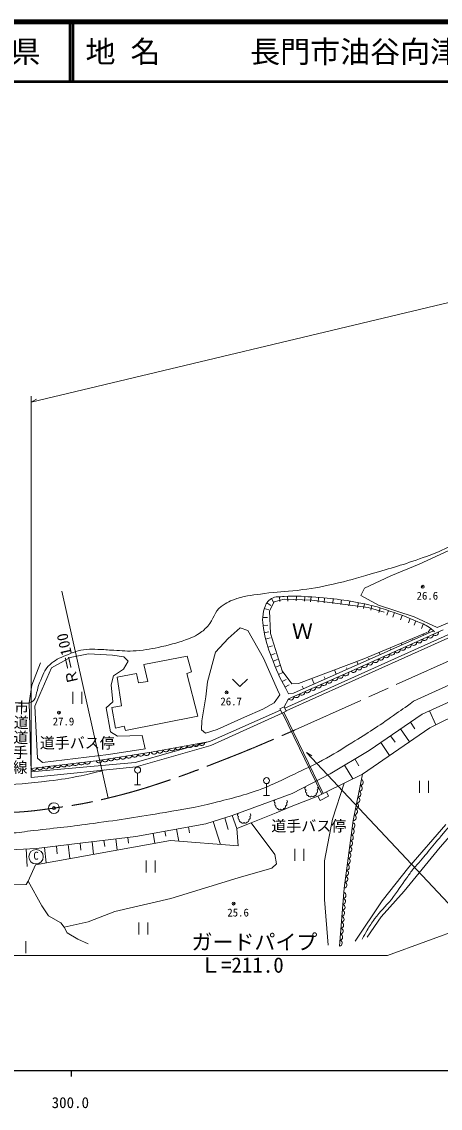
# Model space of a CAD drawing. Units: millimetres, scale not verified. Extents: x 40000 to 680000, y 20000 to 380000.
# Drawn here: x 359737 to 429549, y 198715 to 380000 of the extents above; entities that cross this region are included whole.
import ezdxf
from ezdxf.enums import TextEntityAlignment as Align

# ---------------------------------------------------------------- set-up
doc = ezdxf.new("R2010")
doc.units = ezdxf.units.MM
doc.header["$LTSCALE"] = 1000
doc.header["$PDMODE"] = 32
doc.header["$PDSIZE"] = 500
doc.linetypes.add('CHAIN', pattern=[18.5, 12, -1.5, 3.5, -1.5])
for name, color, linetype, lineweight in [('M-BGD', 7, 'Continuous', 13), ('M-BMK', 2, 'CHAIN', 13), ('M-STR-HTXT', 7, 'Continuous', 13), ('M-TTL', 2, 'Continuous', 140), ('M-TTL-BAND', 7, 'Continuous', 25), ('M-TTL-LINE', 7, 'Continuous', 50), ('M-TTL-TXT', 7, 'Continuous', 13), ('M-WORK', 1, 'Continuous', 13)]:
    doc.layers.add(name, color=color, linetype=linetype, lineweight=lineweight)
doc.styles.add('@ＭＳ ゴシック', font='')
doc.styles.add('ＭＳ ゴシック', font='')
doc.styles.get('@ＭＳ ゴシック').set_extended_font_data('@MS Gothic')
doc.styles.get('ＭＳ ゴシック').set_extended_font_data('MS Gothic')

msp = doc.modelspace()

# ---------------------------------------------------------------- linework, layer by layer
at = {"layer": 'M-BGD'}
msp.add_circle((365094, 248794), 900, dxfattribs=at)
msp.add_point((365094, 248794), dxfattribs=at)
at = {"layer": 'M-BMK'}
msp.add_line((405328, 261839), (457611, 285228), dxfattribs=at)
msp.add_open_spline([(227526, 270477), (232870, 270054), (234265, 269948), (238575, 269505), (242521, 269098), (244741, 268928), (248664, 268336), (252816, 267709), (255136, 267300), (259248, 266449), (262206, 265836), (263843, 265400), (266790, 264737), (272334, 263490), (275467, 262906), (280992, 261579), (286249, 260316), (289172, 259523), (294408, 258178), (299498, 256871), (302333, 256074), (307430, 254794), (313370, 253302), (316658, 252270), (322672, 251109), (328247, 250033), (331392, 249527), (337021, 248784), (338384, 248605), (339156, 248580), (340525, 248463), (343200, 248234), (344694, 248014), (347378, 247934), (351561, 247810), (353911, 247871), (358091, 248074), (360838, 248207), (362371, 248413), (365094, 248794), (368615, 249285), (370590, 249607), (374045, 250443), (377831, 251358), (379927, 251987), (383620, 253221), (387541, 254531), (389690, 255402), (393539, 256907), (398188, 258726), (399685, 259392), (405328, 261839)], degree=3, knots=[0, 0, 0, 0, 1, 1, 1, 2, 2, 2, 3, 3, 3, 4, 4, 4, 5, 5, 5, 6, 6, 6, 7, 7, 7, 8, 8, 8, 9, 9, 9, 10, 10, 10, 11, 11, 11, 12, 12, 12, 13, 13, 13, 14, 14, 14, 15, 15, 15, 16, 16, 16, 17, 17, 17, 17], dxfattribs=at)
at = {"layer": 'M-STR-HTXT'}
for p, q in [((361294, 316534), (541539, 359546)), ((361294, 253916), (361294, 317534)), ((361294, 316534), (362209, 317009)), ((534312, 266009), (420755, 224182)), ((340462, 224182), (420755, 224182))]:
    msp.add_line(p, q, dxfattribs=at)
at = {"layer": 'M-TTL'}
msp.add_line((680000, 380000), (40000, 380000), dxfattribs=at)
at = {"layer": 'M-TTL-BAND'}
for p, q in [((40000, 205000), (579000, 205000)), ((368000, 205000), (368000, 204000))]:
    msp.add_line(p, q, dxfattribs=at)
at = {"layer": 'M-TTL-LINE'}
for p, q in [((367750, 380000), (367750, 370000)), ((368250, 380000), (368250, 370000)), ((40000, 370000), (680000, 370000))]:
    msp.add_line(p, q, dxfattribs=at)
at = {"layer": 'M-WORK'}
for p, q in [((430968, 291761), (426040, 289518)), ((426040, 289518), (421318, 287538)), ((421318, 287538), (416907, 285515)), ((374134, 250450), (366421, 284992)), ((416907, 285515), (416296, 284294)), ((400647, 283070), (401301, 282608)), ((401044, 281691), (401859, 283212)), ((401398, 283751), (401778, 283047)), ((401859, 283212), (403488, 283646)), ((402742, 284071), (402767, 283272)), ((403488, 283646), (408103, 283483)), ((403637, 265467), (442590, 283008)), ((404082, 284142), (404136, 283344)), ((405543, 284182), (405531, 283382)), ((406939, 284114), (406882, 283316)), ((407992, 284031), (407928, 283234)), ((408103, 283483), (417539, 282239)), ((409230, 283930), (409164, 283133)), ((410263, 283842), (410192, 283045)), ((411701, 283705), (411617, 282909)), ((413070, 283543), (412966, 282750)), ((414443, 283340), (414312, 282551)), ((415889, 283076), (415733, 282291)), ((416296, 284294), (419240, 282683)), ((416930, 282857), (416757, 282076)), ((429024, 278912), (440571, 283880)), ((400203, 282081), (400970, 281855)), ((401242, 277952), (401044, 281691)), ((403830, 265005), (442876, 282588)), ((417539, 282239), (420192, 281504)), ((418156, 282575), (417970, 281797)), ((419240, 282683), (425181, 280684)), ((419521, 282214), (419289, 281449)), ((420920, 281747), (420659, 280990)), ((421891, 281412), (421630, 280656)), ((425073, 266617), (458807, 282078)), ((399926, 280621), (400724, 280573)), ((399994, 279236), (400788, 279339)), ((423209, 280947), (422934, 280195)), ((424528, 280439), (424226, 279697)), ((425498, 280029), (425179, 279296)), ((425181, 280684), (429024, 278912)), ((426722, 279500), (426392, 278771)), ((396183, 278868), (394154, 277078)), ((397456, 278431), (396183, 278868)), ((400042, 273816), (397456, 278431)), ((400192, 278030), (400978, 278179)), ((403172, 271716), (401242, 277952)), ((428436, 278382), (405082, 267992)), ((414661, 271636), (430023, 278544)), ((427292, 278088), (416782, 273678)), ((426809, 277658), (426724, 277850)), ((427972, 278763), (427493, 278122)), ((394154, 277078), (392058, 274809)), ((400411, 276996), (401189, 277184)), ((400798, 275647), (401558, 275896)), ((423155, 276032), (423035, 276302)), ((424982, 276845), (424939, 276941)), ((364724, 272178), (367824, 273919)), ((367824, 273919), (370854, 274511)), ((370854, 274511), (374859, 274337)), ((374859, 274337), (376775, 274024)), ((376775, 274024), (377472, 273292)), ((380125, 272735), (387310, 274164)), ((387310, 274164), (388044, 271550)), ((392058, 274809), (390728, 269883)), ((402409, 268518), (400042, 273816)), ((401277, 274309), (402026, 274590)), ((417673, 273593), (417595, 273767)), ((419500, 274406), (419346, 274753)), ((421327, 275219), (421267, 275354)), ((361415, 269293), (362893, 273054)), ((362743, 267736), (364724, 272178)), ((376705, 272004), (375033, 270889)), ((377472, 273292), (376705, 272004)), ((380743, 269941), (380125, 272735)), ((401660, 273297), (402408, 273581)), ((402045, 272308), (402787, 272608)), ((416782, 273678), (405913, 269602)), ((414018, 271968), (413914, 272202)), ((415845, 272780), (415637, 273248)), ((375033, 270889), (374650, 269357)), ((375669, 270659), (378857, 271243)), ((376376, 265877), (375669, 270659)), ((378857, 271243), (379216, 269716)), ((388044, 271550), (387254, 271267)), ((387254, 271267), (389096, 264149)), ((394874, 270329), (396124, 269079)), ((397374, 270329), (396124, 269079)), ((402577, 271080), (403303, 271418)), ((403161, 269899), (403872, 270266)), ((404779, 269533), (403172, 271716)), ((404215, 267032), (414661, 271636)), ((408536, 269529), (408133, 270434)), ((410363, 270342), (410211, 270685)), ((412191, 271155), (411885, 271841)), ((360983, 266342), (361415, 269293)), ((374650, 269357), (374923, 266523)), ((379216, 269716), (380743, 269941)), ((390728, 269883), (390421, 267336)), ((402787, 267682), (402409, 268518)), ((403638, 268992), (404345, 269368)), ((405913, 269602), (404779, 269533)), ((406709, 268716), (406507, 269169)), ((438081, 269689), (426524, 264457)), ((427822, 262174), (442376, 269502)), ((361948, 265815), (362743, 267736)), ((368241, 268219), (368241, 266219)), ((369741, 268219), (369741, 266219)), ((374923, 266523), (373807, 265550)), ((390421, 267336), (389802, 263363)), ((401869, 266387), (402787, 267682)), ((403539, 265696), (404215, 267032)), ((405082, 267992), (404227, 267889)), ((361294, 254823), (360983, 266342)), ((362346, 257136), (361948, 265815)), ((373807, 265550), (374536, 261508)), ((374760, 265608), (376376, 265877)), ((375388, 262106), (374760, 265608)), ((391204, 259952), (402919, 265148)), ((396902, 263982), (399927, 265307)), ((399927, 265307), (401869, 266387)), ((402784, 265378), (403539, 265696)), ((403177, 264632), (402784, 265378)), ((403847, 264963), (403177, 264632)), ((403479, 264782), (410037, 251228)), ((403539, 265696), (403847, 264963)), ((427747, 265011), (428807, 262670)), ((389096, 264149), (377058, 261731)), ((389802, 263363), (389705, 261832)), ((403177, 264632), (391266, 259222)), ((392310, 261897), (396902, 263982)), ((403211, 264648), (409767, 251097)), ((426524, 264457), (417663, 258419)), ((424573, 263127), (425313, 262041)), ((374536, 261508), (375729, 260780)), ((376825, 262487), (375388, 262106)), ((377058, 261731), (376825, 262487)), ((389705, 261832), (390389, 261311)), ((390389, 261311), (392310, 261897)), ((416591, 254477), (427822, 262174)), ((422920, 262001), (424400, 259829)), ((375729, 260780), (379836, 260912)), ((378645, 256426), (391204, 259952)), ((379836, 260912), (380300, 258660)), ((384365, 258670), (390861, 259845)), ((419614, 259749), (421100, 257568)), ((421267, 260875), (422010, 259784)), ((374205, 257732), (363207, 256407)), ((372177, 256688), (381335, 258106)), ((380300, 258660), (374205, 257732)), ((391266, 259222), (378814, 255692)), ((381335, 258106), (384365, 258670)), ((407251, 258058), (440415, 222717)), ((407251, 258058), (408118, 257500)), ((417663, 258419), (411212, 254540)), ((361278, 255421), (372177, 256688)), ((361284, 254822), (378645, 256426)), ((378814, 255692), (361294, 253916)), ((363207, 256407), (362346, 257136)), ((413581, 255965), (414960, 253670)), ((415295, 256995), (415984, 255848)), ((361294, 253916), (361284, 254822)), ((379064, 252653), (379064, 254653)), ((411212, 254540), (404833, 251254)), ((410561, 251491), (416591, 254477)), ((415033, 246710), (416591, 254477)), ((378564, 252653), (379564, 252653)), ((400572, 250888), (400572, 252888)), ((413501, 252966), (411599, 246952)), ((426081, 253349), (426081, 251349)), ((427581, 253349), (427581, 251349)), ((404833, 251254), (394861, 247561)), ((400072, 250888), (401072, 250888)), ((404960, 249199), (409112, 250775)), ((409112, 250775), (410561, 251491)), ((409541, 250043), (409112, 250775)), ((410888, 250775), (409541, 250043)), ((410561, 251491), (410888, 250775)), ((402169, 248015), (404960, 249199)), ((394861, 247561), (390419, 246173)), ((391685, 246569), (392880, 242746)), ((393594, 247165), (394192, 245254)), ((394861, 247561), (395635, 245393)), ((398026, 246329), (402169, 248015)), ((411599, 246952), (410259, 239996)), ((413517, 235461), (415033, 246710)), ((390419, 246173), (378754, 244061)), ((383602, 244939), (383753, 244109)), ((385570, 245295), (385935, 243281)), ((387538, 245652), (387721, 244644)), ((395635, 245393), (398026, 246329)), ((395847, 242518), (395635, 245393)), ((401971, 241074), (398026, 246329)), ((424301, 238958), (430490, 246084)), ((429529, 242289), (432723, 245897)), ((362059, 239347), (384532, 243389)), ((378754, 244061), (368084, 242798)), ((369482, 242950), (369622, 241782)), ((371468, 243188), (371720, 241085)), ((373454, 243426), (373580, 242374)), ((375440, 243664), (375664, 241794)), ((377425, 243902), (377537, 242967)), ((381634, 244583), (381935, 242922)), ((384532, 243389), (395847, 242518)), ((362196, 242076), (356756, 241787)), ((360475, 241985), (360631, 239047)), ((368084, 242798), (362196, 242076)), ((363525, 242235), (363833, 239666)), ((365511, 242473), (365665, 241189)), ((367496, 242712), (367776, 240376)), ((405299, 242013), (405299, 240013)), ((406799, 242013), (406799, 240013)), ((426522, 238606), (429529, 242289)), ((360827, 236585), (362059, 239347)), ((380512, 240038), (380512, 238038)), ((382012, 240038), (382012, 238038)), ((401471, 238784), (402258, 239499)), ((402258, 239499), (401971, 241074)), ((410259, 239996), (410216, 233557)), ((395852, 237143), (401471, 238784)), ((419859, 233337), (424301, 238958)), ((423515, 234960), (426522, 238606)), ((357394, 235982), (360449, 236027)), ((360449, 236027), (360827, 236585)), ((360827, 236585), (363067, 232464)), ((384623, 233688), (395852, 237143)), ((412753, 225773), (413517, 235461)), ((419719, 230676), (423515, 234960)), ((363067, 232464), (364218, 230809)), ((375267, 231529), (384623, 233688)), ((410216, 233557), (410838, 225928)), ((415375, 226611), (419859, 233337)), ((364218, 230809), (366234, 229657)), ((370840, 229801), (375267, 231529)), ((417351, 227256), (419719, 230676)), ((366234, 229657), (366810, 228937)), ((366810, 228937), (370840, 229801)), ((366810, 228937), (367313, 228002)), ((379259, 229706), (379259, 227706)), ((380759, 229706), (380759, 227706)), ((367313, 228002), (369113, 226922)), ((369113, 226922), (370840, 226130)), ((360448, 226575), (360448, 224575))]:
    msp.add_line(p, q, dxfattribs=at)
for centre, radius in [((379064, 255153), 500), ((400572, 253388), 500), ((362130, 240682), 1200)]:
    msp.add_circle(centre, radius, dxfattribs=at)
for centre, radius, start, end in [((426927, 277275), 512, 216.89415, 11.53338), ((427839, 277685), 512, 216.89415, 11.53338), ((428751, 278096), 512, 216.89415, 11.53338), ((423279, 275635), 512, 216.89415, 11.53338), ((424191, 276045), 512, 216.89415, 11.53338), ((425103, 276455), 512, 216.89415, 11.53338), ((426015, 276865), 512, 216.89415, 11.53338), ((419631, 273994), 512, 216.89415, 11.53338), ((420543, 274404), 512, 216.89415, 11.53338), ((421455, 274814), 512, 216.89415, 11.53338), ((422367, 275225), 512, 216.89415, 11.53338), ((415071, 271943), 512, 216.89415, 11.53338), ((415983, 272354), 512, 216.89415, 11.53338), ((416895, 272764), 512, 216.89415, 11.53338), ((417807, 273174), 512, 216.89415, 11.53338), ((418719, 273584), 512, 216.89415, 11.53338), ((411033, 270160), 512, 216.46529, 11.10452), ((411948, 270563), 512, 216.46529, 11.10452), ((412863, 270966), 512, 216.46529, 11.10452), ((413778, 271369), 512, 216.46529, 11.10452), ((407373, 268546), 512, 216.46529, 11.10452), ((408288, 268950), 512, 216.46529, 11.10452), ((409203, 269353), 512, 216.46529, 11.10452), ((410118, 269756), 512, 216.46529, 11.10452), ((404627, 267336), 512, 216.46529, 11.10452), ((405542, 267740), 512, 216.46529, 11.10452), ((406458, 268143), 512, 216.46529, 11.10452), ((387789, 259404), 512, 202.9322, 357.57144), ((388773, 259582), 512, 202.9322, 357.57144), ((389757, 259760), 512, 202.9322, 357.57144), ((376607, 257488), 512, 201.47779, 356.11703), ((377595, 257641), 512, 201.47779, 356.11703), ((378583, 257794), 512, 201.47779, 356.11703), ((379572, 257947), 512, 201.47779, 356.11703), ((380560, 258100), 512, 201.47779, 356.11703), ((381806, 258308), 512, 203.23309, 357.87232), ((382789, 258491), 512, 203.23309, 357.87232), ((383772, 258674), 512, 203.23309, 357.87232), ((384837, 258870), 512, 202.9322, 357.57144), ((385821, 259048), 512, 202.9322, 357.57144), ((386805, 259226), 512, 202.9322, 357.57144), ((362755, 255706), 512, 199.31256, 353.95179), ((363748, 255822), 512, 199.31256, 353.95179), ((364741, 255937), 512, 199.31256, 353.95179), ((365734, 256053), 512, 199.31256, 353.95179), ((366728, 256168), 512, 199.31256, 353.95179), ((367721, 256283), 512, 199.31256, 353.95179), ((368714, 256399), 512, 199.31256, 353.95179), ((369708, 256514), 512, 199.31256, 353.95179), ((370701, 256630), 512, 199.31256, 353.95179), ((372654, 256876), 512, 201.47779, 356.11703), ((373642, 257029), 512, 201.47779, 356.11703), ((374630, 257182), 512, 201.47779, 356.11703), ((375619, 257335), 512, 201.47779, 356.11703), ((361761, 255591), 512, 199.31256, 353.95179), ((407260, 252069), 300, 131.69646, 250.31174), ((408875, 252057), 300, 295.5816, 51.83622), ((416005, 252125), 512, 271.33793, 65.97716), ((416201, 253105), 512, 271.33793, 65.97716), ((407373, 251576), 300, 135.42172, 248.97879), ((407546, 251190), 300, 159.44719, 269.02339), ((407827, 250981), 300, 197.56364, 321.14954), ((408285, 250992), 300, 221.4806, 335.92433), ((408585, 251168), 300, 265.11616, 25.19228), ((408781, 251586), 300, 284.47614, 41.84201), ((415611, 250164), 512, 271.33793, 65.97716), ((415808, 251145), 512, 271.33793, 65.97716), ((402134, 249905), 300, 131.69646, 250.31174), ((402247, 249412), 300, 135.42172, 248.97879), ((402420, 249026), 300, 159.44719, 269.02339), ((402701, 248817), 300, 197.56364, 321.14954), ((403159, 248827), 300, 221.4806, 335.92433), ((403459, 249004), 300, 265.11616, 25.19228), ((403655, 249422), 300, 284.47614, 41.84201), ((403749, 249893), 300, 295.5816, 51.83622), ((415218, 248203), 512, 271.33793, 65.97716), ((415414, 249184), 512, 271.33793, 65.97716), ((396019, 247655), 300, 131.69646, 250.31174), ((396131, 247162), 300, 135.42172, 248.97879), ((396304, 246776), 300, 159.44719, 269.02339), ((397343, 246754), 300, 265.11616, 25.19228), ((397540, 247172), 300, 284.47614, 41.84201), ((397634, 247643), 300, 295.5816, 51.83622), ((415021, 247223), 512, 271.33793, 65.97716), ((396585, 246567), 300, 197.56364, 321.14954), ((397044, 246578), 300, 221.4806, 335.92433), ((414674, 244891), 512, 275.00726, 69.64649), ((414808, 245882), 512, 275.00726, 69.64649), ((414407, 242908), 512, 275.00726, 69.64649), ((414541, 243899), 512, 275.00726, 69.64649), ((414140, 240926), 512, 275.00726, 69.64649), ((414274, 241917), 512, 275.00726, 69.64649), ((413873, 238944), 512, 275.00726, 69.64649), ((414007, 239935), 512, 275.00726, 69.64649), ((413740, 237953), 512, 275.00726, 69.64649), ((413473, 235971), 512, 275.00726, 69.64649), ((413606, 236962), 512, 275.00726, 69.64649), ((413310, 234255), 512, 278.16884, 72.80808), ((413152, 232261), 512, 278.16884, 72.80808), ((413231, 233258), 512, 278.16884, 72.80808), ((412995, 230268), 512, 278.16884, 72.80808), ((413074, 231265), 512, 278.16884, 72.80808), ((412838, 228274), 512, 278.16884, 72.80808), ((412916, 229271), 512, 278.16884, 72.80808), ((412680, 226280), 512, 278.16884, 72.80808), ((412759, 227277), 512, 278.16884, 72.80808)]:
    msp.add_arc(centre, radius, start, end, dxfattribs=at)
for points, knots in [([(360983, 266342), (361353, 266486), (361550, 266586), (361805, 266870), (362129, 267231), (362067, 267581), (362215, 268044), (362420, 268682), (362452, 269069), (362714, 269687), (363252, 270950), (363436, 271822), (364460, 272738), (365333, 273519), (365954, 273830), (367042, 274263), (368369, 274793), (369137, 275111), (370556, 275279), (371282, 275364), (371697, 275299), (372428, 275279), (373462, 275249), (374039, 275176), (375073, 275138), (376535, 275084), (377359, 274926), (378817, 275044), (380512, 275182), (381451, 275387), (383112, 275747), (384938, 276142), (385947, 276455), (387699, 277104), (388259, 277311), (388574, 277443), (389080, 277759), (389806, 278213), (390189, 278529), (390765, 279163), (391807, 280313), (391771, 281508), (393012, 282440), (393927, 283127), (394545, 283393), (395633, 283751), (397364, 284319), (398418, 284328), (400220, 284593), (402351, 284907), (403574, 284834), (405708, 285127), (408055, 285449), (409376, 285628), (411687, 286152), (414181, 286717), (415551, 287152), (418008, 287860), (421436, 288847), (423357, 289409), (426721, 290594), (428147, 291096), (428945, 291392), (430309, 292046), (431869, 292794), (432666, 293399), (433982, 294523), (434538, 294998), (434982, 295214), (435263, 295890), (435500, 296458), (435706, 296820), (435605, 297427), (435544, 297793), (435261, 297892), (435036, 298186), (434609, 298745), (434373, 299062), (433916, 299597), (433655, 299902), (433371, 299976), (433211, 300344), (433055, 300700), (433128, 300960), (433211, 301340), (433312, 301801), (433514, 302028), (433833, 302377), (434653, 303275), (435269, 303623), (436263, 304323), (436730, 304652), (436889, 304767), (437476, 305139)], [0, 0, 0, 0, 1, 1, 1, 2, 2, 2, 3, 3, 3, 4, 4, 4, 5, 5, 5, 6, 6, 6, 7, 7, 7, 8, 8, 8, 9, 9, 9, 10, 10, 10, 11, 11, 11, 12, 12, 12, 13, 13, 13, 14, 14, 14, 15, 15, 15, 16, 16, 16, 17, 17, 17, 18, 18, 18, 19, 19, 19, 20, 20, 20, 21, 21, 21, 22, 22, 22, 23, 23, 23, 24, 24, 24, 25, 25, 25, 26, 26, 26, 27, 27, 27, 28, 28, 28, 29, 29, 29, 30, 30, 30, 31, 31, 31, 31]), ([(404227, 267889), (402914, 270351), (402485, 271109), (401660, 273298), (400954, 275170), (400511, 276227), (400162, 278197), (399891, 279730), (399754, 280701), (400235, 282181), (400470, 282907), (400747, 283352), (401398, 283751), (402116, 284191), (402687, 284021), (403526, 284098), (405311, 284262), (406328, 284166), (408114, 284021), (411852, 283718), (413972, 283549), (417624, 282700), (418715, 282446), (419329, 282299), (420387, 281931), (422516, 281191), (423728, 280816), (425788, 279902), (426685, 279503), (427243, 279341), (428013, 278731), (428250, 278543), (428349, 278473), (428598, 278223)], [0, 0, 0, 0, 1, 1, 1, 2, 2, 2, 3, 3, 3, 4, 4, 4, 5, 5, 5, 6, 6, 6, 7, 7, 7, 8, 8, 8, 9, 9, 9, 10, 10, 10, 11, 11, 11, 11]), ([(234758, 266360), (237934, 266059), (238768, 265976), (241332, 265671), (244240, 265325), (245868, 265112), (248762, 264658), (251352, 264251), (252793, 263966), (255372, 263497), (258093, 263003), (259620, 262741), (262328, 262186), (265883, 261459), (267850, 260937), (271392, 260149), (276085, 259105), (278730, 258586), (283415, 257502), (286921, 256692), (288894, 256272), (292376, 255362), (297243, 254089), (299937, 253256), (304788, 251927), (308071, 251027), (309890, 250447), (313199, 249650), (316096, 248951), (317727, 248589), (320650, 248010), (323107, 247524), (324500, 247340), (326960, 246868), (328798, 246514), (329810, 246223), (331657, 245920), (334757, 245411), (336518, 245282), (339646, 244991), (342394, 244735), (343938, 244645), (346694, 244503), (348500, 244411), (349512, 244367), (351320, 244358), (353824, 244346), (355227, 244448), (357725, 244608), (359314, 244709), (360194, 244874), (361775, 245056), (365681, 245505), (367875, 245712), (371769, 246252), (376416, 246898), (379016, 247283), (383638, 248087), (386839, 248644), (388652, 248886), (391802, 249685), (394945, 250483), (396733, 250881), (399771, 252018), (401956, 252835), (403103, 253485), (405214, 254480), (407056, 255349), (408111, 255794), (409900, 256769), (411867, 257840), (412922, 258525), (414824, 259706), (417574, 261413), (419105, 262387), (421757, 264242), (423063, 265155), (423494, 265453), (425073, 266617)], [0, 0, 0, 0, 1, 1, 1, 2, 2, 2, 3, 3, 3, 4, 4, 4, 5, 5, 5, 6, 6, 6, 7, 7, 7, 8, 8, 8, 9, 9, 9, 10, 10, 10, 11, 11, 11, 12, 12, 12, 13, 13, 13, 14, 14, 14, 15, 15, 15, 16, 16, 16, 17, 17, 17, 18, 18, 18, 19, 19, 19, 20, 20, 20, 21, 21, 21, 22, 22, 22, 23, 23, 23, 24, 24, 24, 25, 25, 25, 26, 26, 26, 26]), ([(445622, 267661), (445472, 265875), (445520, 265104), (444841, 263666), (444486, 262914), (444158, 262562), (443745, 261839), (443390, 261218), (443254, 260834), (442868, 260232), (442273, 259304), (441847, 258848), (441187, 257966), (440479, 257020), (440117, 256462), (439360, 255554), (438545, 254577), (437924, 254167), (437168, 253143), (436562, 252323), (436467, 251701), (435843, 250896), (435245, 250125), (434684, 249899), (434039, 249167), (433400, 248443), (433211, 247901), (432573, 247175), (431857, 246361), (431335, 246018), (430600, 245221), (430105, 244685), (429869, 244349), (429397, 243793), (428973, 243292), (428728, 243018), (428307, 242515), (427493, 241543), (427092, 240953), (426259, 239997), (425815, 239487), (425520, 239243), (425094, 238719), (424623, 238141), (424403, 237782), (423966, 237178), (422952, 235774), (422461, 234932), (421392, 233570), (420354, 232247), (419596, 231649), (418592, 230300), (418067, 229595), (417799, 229178), (417351, 228421), (417010, 227844), (416899, 227642), (416525, 226917)], [0, 0, 0, 0, 1, 1, 1, 2, 2, 2, 3, 3, 3, 4, 4, 4, 5, 5, 5, 6, 6, 6, 7, 7, 7, 8, 8, 8, 9, 9, 9, 10, 10, 10, 11, 11, 11, 12, 12, 12, 13, 13, 13, 14, 14, 14, 15, 15, 15, 16, 16, 16, 17, 17, 17, 18, 18, 18, 19, 19, 19, 19]), ([(321455, 255833), (325472, 254915), (326635, 254695), (329989, 254147), (334897, 253346), (337696, 253223), (342654, 252845), (345493, 252629), (347088, 252530), (349934, 252490), (352003, 252462), (353163, 252510), (355230, 252600), (358788, 252755), (360782, 252910), (364319, 253333), (366407, 253582), (367574, 253768), (369631, 254203), (371174, 254530), (371698, 254657), (373554, 255155)], [0, 0, 0, 0, 1, 1, 1, 2, 2, 2, 3, 3, 3, 4, 4, 4, 5, 5, 5, 6, 6, 6, 7, 7, 7, 7])]:
    msp.add_open_spline(points, degree=3, knots=knots, dxfattribs=at)
for p in [(426631, 285727), (393904, 268088), (365934, 264746), (395063, 232864)]:
    msp.add_point(p, dxfattribs=at)

# ---------------------------------------------------------------- texts
at = {"layer": 'M-STR-HTXT', "style": 'ＭＳ ゴシック'}
for s, p in [('ガードパイプ', (388046, 224404)), ('Ｌ=211.0', (389468, 220565))]:
    msp.add_text(s, height=2566, dxfattribs=at).set_placement(p, align=Align.BOTTOM_LEFT)
at = {"layer": 'M-TTL-BAND', "style": 'ＭＳ ゴシック'}
msp.add_text('300.0', height=1833, dxfattribs=at).set_placement((367844, 198195), align=Align.BOTTOM_CENTER)
at = {"layer": 'M-TTL-TXT', "style": 'ＭＳ ゴシック'}
msp.add_text('山\u3000口\u3000県', height=3666, dxfattribs=at).set_placement((350375, 375000), align=Align.MIDDLE_CENTER)
msp.add_text('地 名      長門市油谷向津具上', height=3666, dxfattribs=at).set_placement((370380, 375000), align=Align.MIDDLE_LEFT)
at = {"layer": 'M-WORK', "style": 'ＭＳ ゴシック'}
for s, p in [('26.6', (425600, 284232)), ('26.7', (392873, 266593)), ('27.9', (364904, 263251)), ('25.6', (394032, 231369))]:
    msp.add_text(s, height=1320, dxfattribs=at).set_placement(p, align=Align.MIDDLE_LEFT)
for s, height, p in [('Ｗ', 2566, (404804, 276264)), ('道手バス停', 1833, (362748, 258213)), ('道手バス停', 1833, (401364, 244363))]:
    msp.add_text(s, height=height, dxfattribs=at).set_placement(p, align=Align.BOTTOM_LEFT)
at = {"layer": 'M-WORK'}
for s, rotation, style, p in [('Ｒ＝100', 102.758, 'ＭＳ ゴシック', (369769, 269729)), ('市道道手線', 268.506, '@ＭＳ ゴシック', (358257, 266904))]:
    msp.add_text(s, height=1833, rotation=rotation, dxfattribs=dict(at, style=style)).set_placement(p, align=Align.BOTTOM_LEFT)
at = {"layer": 'M-WORK', "style": 'ＭＳ ゴシック'}
msp.add_text('C', height=1320, dxfattribs=at).set_placement((361666, 241519), align=Align.TOP_LEFT)

doc.saveas('drawing.dxf')
